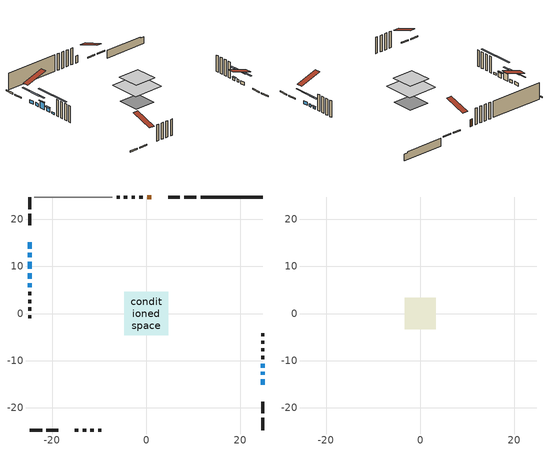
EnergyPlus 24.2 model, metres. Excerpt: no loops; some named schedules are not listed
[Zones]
conditioned space
 floor adiabatic (AdiabaticFloorConstruction): -4.63,-4.63 -4.63,4.63 4.63,4.63 4.63,-4.63 z2.93
 floor foundation (Slab1 construction): -3.18,-3.18 -3.18,3.18 3.18,3.18 3.18,-3.18 z-1.83
 wall outside (RimJoist1 construction): 10.65,24.79 8.04,24.79 / -24.79,-24.79 -22.17,-24.79 / -24.79,24.79 -24.79,22.17 / 24.79,-24.79 24.79,-22.17 z0.49:0.79
 wall outside (RimJoist2 construction): 7.11,24.79 4.63,24.79 / -21.24,-24.79 -18.77,-24.79 / -24.79,21.24 -24.79,18.77 / 24.79,-21.24 24.79,-18.77 z0.49:0.79
 wall outside (AdiabaticWallConstruction 1): 1.06,24.79 0.2,24.79 z0.49:2.52
 wall outside (AdiabaticWallConstruction): 24.79,-15.2 24.79,-13.98 / -24.79,15.2 -24.79,13.83 / -24.79,12.9 -24.79,11.98 z0.49:1.41; 24.79,-13.05 24.79,-12.44 z0.49:1.31; 24.79,-11.51 24.79,-10.7 z0.49:1.1; -24.79,11.06 -24.79,9.53 z0.49:2.52; -24.79,8.6 -24.79,7.38 z0.49:1.71; -24.79,6.46 -24.79,5.54 z0.49:1.05
 wall outside (Wall1 construction): -0.72,24.79 -1.49,24.79 / -15.2,-24.79 -14.43,-24.79 / -24.79,4.61 -24.79,3.84 / 24.79,-9.77 24.79,-9 z0.49:5.37
 wall outside (Wall2 construction): -2.42,24.79 -3.11,24.79 / -13.5,-24.79 -12.81,-24.79 / -24.79,2.91 -24.79,2.22 / 24.79,-8.07 24.79,-7.38 z0.49:5.37
 wall outside (Wall3 construction): -4.04,24.79 -4.74,24.79 / -11.88,-24.79 -11.18,-24.79 / -24.79,1.29 -24.79,0.59 / 24.79,-6.45 24.79,-5.75 z0.49:5.37
 wall outside (Wall4 construction): -5.67,24.79 -6.3,24.79 / -10.25,-24.79 -9.62,-24.79 / -24.79,-0.33 -24.79,-0.97 / 24.79,-4.82 24.79,-4.19 z0.49:5.37
 wall foundation (FoundationWall1 construction): 11.58,24.79,-1.83 11.58,24.79,0.49 23.46,24.79,0.49 23.46,24.79,0.1 24.79,24.79,0.1 24.79,24.79,-1.83
 wall adiabatic (Wall5 construction): -7.23,24.79 -23.86,24.79 z0.49:5.37
 window (WindowConstruction): 24.79,-15.2 24.79,-13.98 z0.49:1.4
 window (WindowConstruction 1): 24.79,-13.05 24.79,-12.44 z0.49:1.3
 window (WindowConstruction 2): -24.79,15.2 -24.79,13.83 z0.49:1.4
 window (WindowConstruction 3): -24.79,12.9 -24.79,11.98 z0.49:1.4
 window (WindowConstruction 4): 24.79,-11.51 24.79,-10.7 z0.49:1.1
 window (WindowConstruction 5): -24.79,11.06 -24.79,9.53 z0.49:2.52
 window (WindowConstruction 6): -24.79,8.6 -24.79,7.38 z0.49:1.71
 window (WindowConstruction 7): -24.79,6.45 -24.79,5.54 z0.49:1.05
 door (Door): 1.06,24.79 0.21,24.79 z0.49:2.52
 ceiling adiabatic (AdiabaticFloorConstruction): 4.63,-4.63 4.63,4.63 -4.63,4.63 -4.63,-4.63 z2.93
attic - vented
 floor to conditioned space (Floor1 construction Reversed): -3.33,-3.33 -3.33,3.33 3.33,3.33 3.33,-3.33 z5.37
 roof outside (Roof1 construction): 1.99,24.79,5.37 1.99,18.3,7.53 3.7,18.3,7.53 3.7,24.79,5.37; -16.13,-24.79,5.37 -16.13,-18.3,7.53 -17.84,-18.3,7.53 -17.84,-24.79,5.37; -24.79,16.13,5.37 -18.3,16.13,7.53 -18.3,17.84,7.53 -24.79,17.84,5.37; 24.79,-16.13,5.37 18.3,-16.13,7.53 18.3,-17.84,7.53 24.79,-17.84,5.37
shading: 24.79,-11.34 24.79,-17.84 25.2,-17.84 25.2,-11.34 z4.04; 24.79,-9.8 24.79,-15.69 25.2,-15.69 25.2,-9.8 z3.94; -24.79,11.19 -24.79,17.84 -25.2,17.84 -25.2,11.19 z4.04; -24.79,9.35 -24.79,15.54 -25.2,15.54 -25.2,9.35 z4.04; 24.79,-10.5 24.79,-11.71 25.2,-11.71 25.2,-10.5 z1.3; -24.79,9.33 -24.79,11.26 -25.2,11.26 -25.2,9.33 z2.72; -24.79,7.18 -24.79,8.8 -25.2,8.8 -25.2,7.18 z1.91; -24.79,0.46 -24.79,11.54 -25.2,11.54 -25.2,0.46 z6.13
[Building]
Building 1: Terrain=Suburbs
[Site:Location]
Erieau AUT_ON: Latitude {deg}=42.25; Longitude {deg}=-81.9; Time Zone {hr}=-5; Elevation {m}=178; Keep Site Location Information=Yes
[Site:GroundTemperature:Shallow]
5.2292, 3.30147, 3.1471, 4.0619, 7.73432, 11.3896, 14.5586, 16.5661, 16.7366, 15.1039, 12.0157, 8.47254
[Site:WaterMainsTemperature]
Calculation Method=Schedule; Temperature Schedule=mains temperature schedule
[Material] Roughness=Rough; Thermal Absorptance=0.9
Name | Thickness {m} | Conductivity {W/m-K} | Density {kg/m3} | Specific Heat {J/kg-K} | Solar Absorptance | Visible Absorptance
asphalt or fiberglass shingles | 0.00635 | 0.162714 | 1121.4 | 1465.45 | 0.95 | 0.95
ceiling loosefill ins | 0.254 | 0.0480833 | 16.02 | 1046.75 | 0.7 | 0.7
ceiling stud and cavity | 0.1397 | 0.13334 | 65.682 | 1177.47 | 0.7 | 0.7
concrete 4.0 in. | 0.1016 | 1.803125 | 2242.8 | 837.4 | 0.7 | 0.7
concrete 8.0 in. | 0.2032 | 1.803125 | 2242.8 | 837.4 | 0.7 | 0.7
door material | 0.04445 | 0.053851 | 512.64 | 1214.23 | 0.7 | 0.7
floor covering | 0.0127 | 0.0433444 | 54.468 | 1339.84 | 0.6 | 0.6
floor rigid ins; wall rigid ins | 0.512978 | 0.029427 | 32.04 | 1214.23 | 0.7 | 0.7
floor stud and cavity | 0.1397 | 1.75129 | 37.0049 | 1207.88 | 0.7 | 0.7
furniture material conditioned space 1 | 0.1524 | 0.115458 | 640.8 | 1214.23 | 0.6 | 0.6
gypsum board | 0.0127 | 0.160291 | 801 | 837.4 | 0.6 | 0.6
osb sheathing 0.5 in. | 0.0127 | 0.115458 | 512.64 | 1214.23 | 0.7 | 0.7
osb sheathing 0.5 in. 1 | 0.0127 | 0.115458 | 512.64 | 1214.23 | 0.84 | 0.84
osb sheathing 0.75 in. | 0.01905 | 0.115458 | 512.64 | 1214.23 | 0.7 | 0.7
osb sheathing 2.0 in. | 0.0508 | 0.115458 | 512.64 | 1214.23 | 0.7 | 0.7
rim joist stud and cavity | 0.0508 | 0.0453203 | 125.044 | 1163.47 | 0.6 | 0.6
rim joist stud and cavity 1 | 0.0508 | 0.648972 | 50.32683 | 1063.81 | 0.6 | 0.6
wall stud and cavity | 0.1397 | 0.0869938 | 139.0536 | 1170.24 | 0.7 | 0.7
wall stud and cavity 1 | 0.1397 | 0.08757 | 139.0536 | 1170.24 | 0.7 | 0.7
wall stud and cavity 2 | 0.1397 | 0.0901573 | 139.0536 | 1170.24 | 0.7 | 0.7
wall stud and cavity 3 | 0.1397 | 0.0910889 | 139.0536 | 1170.24 | 0.7 | 0.7
wall stud and cavity 4 | 0.1397 | 0.0789793 | 139.0536 | 1170.24 | 0.7 | 0.7
wall stud and cavity 5 | 0.0889 | 0.380278 | 52.3479 | 1209.89 | 0.7 | 0.7
wall stud and cavity 6 | 0.0889 | 0.391764 | 83.0341 | 1211.67 | 0.7 | 0.7
wood siding | 0.0254 | 0.102417 | 544.68 | 1172.36 | 0.84 | 0.84
wood siding 1; wood siding 2; wood siding 3 | 0.0254 | 0.102417 | 544.68 | 1172.36 | 0.7 | 0.7
[WindowMaterial:SimpleGlazingSystem]
Name | U-Factor {W/m2-K} | Solar Heat Gain Coefficient
WindowMaterial | 2.93609 | 0.65
WindowMaterial 1 | 2.983789 | 0.6
WindowMaterial 2 | 2.93155 | 0.66
WindowMaterial 3 | 2.95029 | 0.64
WindowMaterial 4 | 2.98606 | 0.58
WindowMaterial 5 | 2.92076 | 0.67
WindowMaterial 6 | 2.986628 | 0.6
[Construction]
AdiabaticFloorConstruction: floor stud and cavity, floor rigid ins, osb sheathing 0.75 in., floor covering
AdiabaticWallConstruction: wood siding 2, wall rigid ins, wall stud and cavity 5, gypsum board
AdiabaticWallConstruction 1: wood siding 3, wall rigid ins, wall stud and cavity 5, gypsum board
Door: door material
Floor1 construction Reversed: gypsum board, ceiling stud and cavity, ceiling loosefill ins
FoundationWall1 construction: concrete 8.0 in.
furniture construction conditioned space 1: furniture material conditioned space 1
PartitionWallConstruction: gypsum board, wall stud and cavity 6, gypsum board
RimJoist1 construction: wood siding 1, osb sheathing 2.0 in., rim joist stud and cavity
RimJoist2 construction: wood siding 1, rim joist stud and cavity 1
Roof1 construction: asphalt or fiberglass shingles
Slab1 construction: concrete 4.0 in.
Wall1 construction: wood siding, osb sheathing 0.5 in., wall stud and cavity, gypsum board
Wall2 construction: wood siding, osb sheathing 0.5 in., wall stud and cavity 1, gypsum board
Wall3 construction: wood siding, osb sheathing 0.5 in., wall stud and cavity 2, gypsum board
Wall4 construction: wood siding, osb sheathing 0.5 in., wall stud and cavity 3, gypsum board
Wall5 construction: osb sheathing 0.5 in. 1, wall stud and cavity 4, gypsum board
WindowConstruction: WindowMaterial
WindowConstruction 1; WindowConstruction 4: WindowMaterial 1
WindowConstruction 2: WindowMaterial 2
WindowConstruction 3: WindowMaterial 3
WindowConstruction 5: WindowMaterial 4
WindowConstruction 6: WindowMaterial 5
WindowConstruction 7: WindowMaterial 6
[Zone] Multiplier=1; Part of Total Floor Area=Yes
Name | Volume {m3}
attic - vented | 15.5559
conditioned space | 322.2
[Space]
Name | Zone | Volume {m3}
attic - vented 1 | attic - vented | 15.5559
conditioned space 1 | conditioned space | 322.2
[ZoneInfiltration:EffectiveLeakageArea]
infil attic - vented 1: Zone or Space=attic - vented 1; Schedule=Always On Discrete; Effective Air Leakage Area {cm2}=2127.84; Stack Coefficient=0.000150318; Wind Coefficient=8.28373e-06
[ZoneMixing]
whole house fan mix: Zone or Space=attic - vented; Schedule=Always On Continuous; Design Flow Rate Calculation Method=Flow/Zone; Design Flow Rate {m3/s}=0; Source Zone or Space=conditioned space
[SurfaceProperty:ExposedFoundationPerimeter]
Slab1: Exposed Perimeter Calculation Method=TotalExposedPerimeter; Total Exposed Perimeter {m}=13.207
[InternalMass] Zone or ZoneList=conditioned space; Space or SpaceList=conditioned space 1
Name | Construction | Surface Area {m2}
furniture mass conditioned space 1 | furniture construction conditioned space 1 | 50.4802
partition wall mass | PartitionWallConstruction | 126.2
[Lights]
interior lighting: Zone or ZoneList or Space or SpaceList=conditioned space 1; Schedule=interior lighting schedule; Design Level Calculation Method=LightingLevel; Lighting Level {W}=343.2; Return Air Fraction=0; Fraction Radiant=0.6; Fraction Visible=0.2; Fraction Replaceable=1
[People]
occupants: Zone or ZoneList or Space or SpaceList=conditioned space 1; Number of People Schedule=occupants schedule; Number of People Calculation Method=People; Number of People=3; Fraction Radiant=0.314171; Sensible Heat Fraction=0.56303; Activity Level Schedule=occupants activity schedule; Carbon Dioxide Generation Rate {m3/s-W}=0; Enable ASHRAE 55 Comfort Warnings=No; Mean Radiant Temperature Calculation Type=EnclosureAveraged
[ElectricEquipment] Zone or ZoneList or Space or SpaceList=conditioned space 1; Design Level Calculation Method=EquipmentLevel
Name | Schedule | Design Level {W} | Fraction Latent | Fraction Radiant | Fraction Lost
clothes dryer | clothes dryer schedule | 140.772 | 0.015 | 0.081 | 0.85
clothes washer | clothes washer schedule | 32.1985 | 0.03 | 0.162 | 0.7
cooking range | cooking range schedule | 208.969 | 0.08 | 0.432 | 0.2
dishwasher | dishwasher schedule | 66.8632 | 0.3 | 0.18 | 0.4
fridge | fridge schedule | 72.9452 | 0 | 0.6 | 0
mech vent bath fan 0 | mech vent bath fan 0 schedule | 43 | 0 | 0 | 1
mech vent house fan | mech vent house fan schedule | 0 | 0 | 0 | 1
mech vent house fan cfis | mech vent house fan cfis schedule | 0 | 0 | 0 | 0
mech vent range fan 0 | mech vent range fan 0 schedule | 43 | 0 | 0 | 1
misc plug loads | misc plug loads schedule | 494.7 | 0.045 | 0.513 | 0.1
whole house fan | Always On Discrete | 0 | 0 | 0 | 1
[OtherEquipment] Zone or ZoneList or Space or SpaceList=conditioned space 1; Design Level Calculation Method=EquipmentLevel
Name | Fuel Type | Schedule | Design Level {W} | Fraction Latent | Fraction Radiant | Fraction Lost
clothes dryer 1 | Electricity | clothes dryer schedule | 0 | 0.015 | 0.081 | 0.85
cooking range 1 | Electricity | cooking range schedule | 0 | 0.08 | 0.432 | 0.2
general water use latent | None | general water use schedule | 59.3978 | 1 | 0 | 0
general water use sensible | None | general water use schedule | -58.539 | 0 | 0.6 | 0
mech vent house fan latent load | None | Always On Discrete | 0 | 1 | 0 | 0
mech vent house fan sensible load | None | Always On Discrete | 0 | 0 | 0 | 0
water heater energy adjustment1 | NaturalGas | Always On Discrete | 0.01 | 0 | 0 | 1
[ZoneInfiltration:DesignFlowRate] Zone or ZoneList or Space or SpaceList=conditioned space 1; Schedule=Always On Discrete; Design Flow Rate Calculation Method=Flow/Zone; Design Flow Rate {m3/s}=0
infil flow; natural vent flow; whole house fan flow
[AvailabilityManager:Scheduled]
central ac and furnace airloop Availability Manager: Schedule=Always On Discrete
[Foundation:Kiva]
Foundation Kiva 1: Initial Indoor Air Temperature {C}=18; Wall Height Above Grade {m}=0.489996; Wall Depth Below Slab {m}=0.2032
[Foundation:Kiva:Settings]
Soil Conductivity {W/m-K}=0.849921; Soil Density {kg/m3}=1842.3; Soil Specific Heat {J/kg-K}=418.7; Ground Solar Absorptivity=0.9; Ground Thermal Absorptivity=0.9; Ground Surface Roughness {m}=0.03; Far-Field Width {m}=40; Deep-Ground Boundary Condition=ZeroFlux; Deep-Ground Depth {m}=40; Minimum Cell Dimension {m}=0.2; Maximum Cell Growth Coefficient=3; Simulation Timestep=Timestep
[Exterior:Lights]
exterior lighting: Schedule=exterior lighting schedule; Design Level {W}=75.6
[EnergyManagementSystem:GlobalVariable]
central_ac_and_furnace_airloop_Fan_RTF
infil_program_Qfan
infil_program_Qinf
natural_vent_program_Qnv
natural_vent_program_Qwhf
[EnergyManagementSystem:Sensor]
Name | Output:Variable or Output:Meter Index Key | Output:Variable or Output:Meter
airflow_gain | infil flow | Infiltration Sensible Heat Gain Energy
airflow_gain_1 | natural vent flow | Infiltration Sensible Heat Gain Energy
airflow_gain_2 | whole house fan flow | Infiltration Sensible Heat Gain Energy
airflow_loss | infil flow | Infiltration Sensible Heat Loss Energy
airflow_loss_1 | natural vent flow | Infiltration Sensible Heat Loss Energy
airflow_loss_2 | whole house fan flow | Infiltration Sensible Heat Loss Energy
clg_load_cond |  | Cooling:EnergyTransfer:Zone:CONDITIONED SPACE
clg_sp_s; clg_sp_s_1 | cooling setpoint | Schedule Value
clothes_dryer_exhaust_0_sch_s | clothes dryer exhaust 0 schedule | Schedule Value
cool_season | cooling season schedule | Schedule Value
htg_load_cond |  | Heating:EnergyTransfer:Zone:CONDITIONED SPACE
htg_sp_s; htg_sp_s_1 | heating setpoint | Schedule Value
ig_ee_conv | clothes dryer | Electric Equipment Convective Heating Energy
ig_ee_conv_2 | cooking range | Electric Equipment Convective Heating Energy
ig_ee_conv_4 | fridge | Electric Equipment Convective Heating Energy
ig_ee_conv_5 | misc plug loads | Electric Equipment Convective Heating Energy
ig_ee_conv_6 | whole house fan | Electric Equipment Convective Heating Energy
ig_ee_rad | clothes dryer | Electric Equipment Radiant Heating Energy
ig_ee_rad_2 | cooking range | Electric Equipment Radiant Heating Energy
ig_ee_rad_4 | fridge | Electric Equipment Radiant Heating Energy
ig_ee_rad_5 | misc plug loads | Electric Equipment Radiant Heating Energy
ig_ee_rad_6 | whole house fan | Electric Equipment Radiant Heating Energy
ig_lgt_conv | interior lighting | Lights Convective Heating Energy
ig_lgt_rad | interior lighting | Lights Radiant Heating Energy
ig_lgt_vis | interior lighting | Lights Visible Radiation Heating Energy
ig_oe_conv | clothes dryer 1 | Other Equipment Convective Heating Energy
ig_oe_conv_1 | cooking range 1 | Other Equipment Convective Heating Energy
ig_oe_conv_2 | general water use latent | Other Equipment Convective Heating Energy
ig_oe_conv_3 | general water use sensible | Other Equipment Convective Heating Energy
ig_oe_conv_4 | water heater energy adjustment1 | Other Equipment Convective Heating Energy
ig_oe_rad | clothes dryer 1 | Other Equipment Radiant Heating Energy
ig_oe_rad_1 | cooking range 1 | Other Equipment Radiant Heating Energy
ig_oe_rad_2 | general water use latent | Other Equipment Radiant Heating Energy
ig_oe_rad_3 | general water use sensible | Other Equipment Radiant Heating Energy
ig_oe_rad_4 | water heater energy adjustment1 | Other Equipment Radiant Heating Energy
ig_ppl_conv | occupants | People Convective Heating Energy
ig_ppl_rad | occupants | People Radiant Heating Energy
im_conv | furniture mass conditioned space 1 | Surface Inside Face Convection Heat Gain Energy
im_conv_1 | partition wall mass | Surface Inside Face Convection Heat Gain Energy
im_ig | furniture mass conditioned space 1 | Surface Inside Face Internal Gains Radiation Heat Gain Energy
im_ig_1 | partition wall mass | Surface Inside Face Internal Gains Radiation Heat Gain Energy
im_lgt | furniture mass conditioned space 1 | Surface Inside Face Lights Radiation Heat Gain Energy
im_lgt_1 | partition wall mass | Surface Inside Face Lights Radiation Heat Gain Energy
im_sol | furniture mass conditioned space 1 | Surface Inside Face Solar Radiation Heat Gain Energy
im_sol_1 | partition wall mass | Surface Inside Face Solar Radiation Heat Gain Energy
im_surf | furniture mass conditioned space 1 | Surface Inside Face Net Surface Thermal Radiation Heat Gain Energy
im_surf_1 | partition wall mass | Surface Inside Face Net Surface Thermal Radiation Heat Gain Energy
mech_vent_bath_fan_0_sch_s | mech vent bath fan 0 schedule | Schedule Value
mech_vent_range_fan_0_sch_s | mech vent range fan 0 schedule | Schedule Value
mv_conv | mech vent bath fan 0 | Electric Equipment Convective Heating Energy
mv_conv_1 | mech vent house fan | Electric Equipment Convective Heating Energy
mv_conv_2 | mech vent house fan cfis | Electric Equipment Convective Heating Energy
mv_conv_3 | mech vent range fan 0 | Electric Equipment Convective Heating Energy
mv_conv_4 | mech vent house fan latent load | Other Equipment Convective Heating Energy
mv_conv_5 | mech vent house fan sensible load | Other Equipment Convective Heating Energy
mv_rad | mech vent bath fan 0 | Electric Equipment Radiant Heating Energy
mv_rad_1 | mech vent house fan | Electric Equipment Radiant Heating Energy
mv_rad_2 | mech vent house fan cfis | Electric Equipment Radiant Heating Energy
mv_rad_3 | mech vent range fan 0 | Electric Equipment Radiant Heating Energy
mv_rad_4 | mech vent house fan latent load | Other Equipment Radiant Heating Energy
mv_rad_5 | mech vent house fan sensible load | Other Equipment Radiant Heating Energy
natural_vent_s | natural vent schedule | Schedule Value
out_pb_s |  | Site Outdoor Air Barometric Pressure
out_wt_s |  | Site Outdoor Air Humidity Ratio
site_vw_s |  | Site Wind Speed
ss_back_out | Window1 | Surface Window Shortwave from Zone Back Out Window Heat Transfer Rate
ss_back_out_1 | Window2 | Surface Window Shortwave from Zone Back Out Window Heat Transfer Rate
ss_back_out_2 | Window3 | Surface Window Shortwave from Zone Back Out Window Heat Transfer Rate
ss_back_out_3 | Window4 | Surface Window Shortwave from Zone Back Out Window Heat Transfer Rate
ss_back_out_4 | Window5 | Surface Window Shortwave from Zone Back Out Window Heat Transfer Rate
ss_back_out_5 | Window6 | Surface Window Shortwave from Zone Back Out Window Heat Transfer Rate
ss_back_out_6 | Window7 | Surface Window Shortwave from Zone Back Out Window Heat Transfer Rate
ss_back_out_7 | Window8 | Surface Window Shortwave from Zone Back Out Window Heat Transfer Rate
ss_conv | Door1 | Surface Inside Face Convection Heat Gain Energy
ss_conv_1 | Window1 | Surface Inside Face Convection Heat Gain Energy
ss_conv_2 | Window2 | Surface Inside Face Convection Heat Gain Energy
ss_conv_3 | Window3 | Surface Inside Face Convection Heat Gain Energy
ss_conv_4 | Window4 | Surface Inside Face Convection Heat Gain Energy
ss_conv_5 | Window5 | Surface Inside Face Convection Heat Gain Energy
ss_conv_6 | Window6 | Surface Inside Face Convection Heat Gain Energy
ss_conv_7 | Window7 | Surface Inside Face Convection Heat Gain Energy
ss_conv_8 | Window8 | Surface Inside Face Convection Heat Gain Energy
ss_ig | Door1 | Surface Inside Face Internal Gains Radiation Heat Gain Energy
ss_ig_1 | Window1 | Surface Inside Face Internal Gains Radiation Heat Gain Energy
ss_ig_2 | Window2 | Surface Inside Face Internal Gains Radiation Heat Gain Energy
ss_ig_3 | Window3 | Surface Inside Face Internal Gains Radiation Heat Gain Energy
ss_ig_4 | Window4 | Surface Inside Face Internal Gains Radiation Heat Gain Energy
ss_ig_5 | Window5 | Surface Inside Face Internal Gains Radiation Heat Gain Energy
ss_ig_6 | Window6 | Surface Inside Face Internal Gains Radiation Heat Gain Energy
ss_ig_7 | Window7 | Surface Inside Face Internal Gains Radiation Heat Gain Energy
ss_ig_8 | Window8 | Surface Inside Face Internal Gains Radiation Heat Gain Energy
ss_lgt | Door1 | Surface Inside Face Lights Radiation Heat Gain Energy
ss_sol | Door1 | Surface Inside Face Solar Radiation Heat Gain Energy
ss_surf | Door1 | Surface Inside Face Net Surface Thermal Radiation Heat Gain Energy
ss_surf_1 | Window1 | Surface Inside Face Net Surface Thermal Radiation Heat Gain Energy
ss_surf_2 | Window2 | Surface Inside Face Net Surface Thermal Radiation Heat Gain Energy
ss_surf_3 | Window3 | Surface Inside Face Net Surface Thermal Radiation Heat Gain Energy
ss_surf_4 | Window4 | Surface Inside Face Net Surface Thermal Radiation Heat Gain Energy
ss_surf_5 | Window5 | Surface Inside Face Net Surface Thermal Radiation Heat Gain Energy
ss_surf_6 | Window6 | Surface Inside Face Net Surface Thermal Radiation Heat Gain Energy
ss_surf_7 | Window7 | Surface Inside Face Net Surface Thermal Radiation Heat Gain Energy
ss_surf_8 | Window8 | Surface Inside Face Net Surface Thermal Radiation Heat Gain Energy
ss_trans_in | Window1 | Surface Window Transmitted Solar Radiation Rate
ss_trans_in_1 | Window2 | Surface Window Transmitted Solar Radiation Rate
ss_trans_in_2 | Window3 | Surface Window Transmitted Solar Radiation Rate
ss_trans_in_3 | Window4 | Surface Window Transmitted Solar Radiation Rate
ss_trans_in_4 | Window5 | Surface Window Transmitted Solar Radiation Rate
ss_trans_in_5 | Window6 | Surface Window Transmitted Solar Radiation Rate
ss_trans_in_6 | Window7 | Surface Window Transmitted Solar Radiation Rate
ss_trans_in_7 | Window8 | Surface Window Transmitted Solar Radiation Rate
ss_trans_out | Window1 | Surface Inside Face Initial Transmitted Diffuse Transmitted Out Window Solar Radiation Rate
ss_trans_out_1 | Window2 | Surface Inside Face Initial Transmitted Diffuse Transmitted Out Window Solar Radiation Rate
ss_trans_out_2 | Window3 | Surface Inside Face Initial Transmitted Diffuse Transmitted Out Window Solar Radiation Rate
ss_trans_out_3 | Window4 | Surface Inside Face Initial Transmitted Diffuse Transmitted Out Window Solar Radiation Rate
ss_trans_out_4 | Window5 | Surface Inside Face Initial Transmitted Diffuse Transmitted Out Window Solar Radiation Rate
ss_trans_out_5 | Window6 | Surface Inside Face Initial Transmitted Diffuse Transmitted Out Window Solar Radiation Rate
ss_trans_out_6 | Window7 | Surface Inside Face Initial Transmitted Diffuse Transmitted Out Window Solar Radiation Rate
ss_trans_out_7 | Window8 | Surface Inside Face Initial Transmitted Diffuse Transmitted Out Window Solar Radiation Rate
s_conv | Floor1 | Surface Inside Face Convection Heat Gain Energy
s_conv_1 | FoundationWall1 | Surface Inside Face Convection Heat Gain Energy
s_conv_10 | RimJoist2:270 | Surface Inside Face Convection Heat Gain Energy
s_conv_11 | RimJoist2:90 | Surface Inside Face Convection Heat Gain Energy
s_conv_12 | Slab1 | Surface Inside Face Convection Heat Gain Energy
s_conv_13 | Wall1:0 | Surface Inside Face Convection Heat Gain Energy
s_conv_14 | Wall1:180 | Surface Inside Face Convection Heat Gain Energy
s_conv_15 | Wall1:270 | Surface Inside Face Convection Heat Gain Energy
s_conv_16 | Wall1:90 | Surface Inside Face Convection Heat Gain Energy
s_conv_17 | Wall2:0 | Surface Inside Face Convection Heat Gain Energy
s_conv_18 | Wall2:180 | Surface Inside Face Convection Heat Gain Energy
s_conv_19 | Wall2:270 | Surface Inside Face Convection Heat Gain Energy
s_conv_2 | inferred conditioned ceiling | Surface Inside Face Convection Heat Gain Energy
s_conv_20 | Wall2:90 | Surface Inside Face Convection Heat Gain Energy
s_conv_21 | Wall3:0 | Surface Inside Face Convection Heat Gain Energy
s_conv_22 | Wall3:180 | Surface Inside Face Convection Heat Gain Energy
s_conv_23 | Wall3:270 | Surface Inside Face Convection Heat Gain Energy
s_conv_24 | Wall3:90 | Surface Inside Face Convection Heat Gain Energy
s_conv_25 | Wall4:0 | Surface Inside Face Convection Heat Gain Energy
s_conv_26 | Wall4:180 | Surface Inside Face Convection Heat Gain Energy
s_conv_27 | Wall4:270 | Surface Inside Face Convection Heat Gain Energy
s_conv_28 | Wall4:90 | Surface Inside Face Convection Heat Gain Energy
s_conv_29 | Wall5 | Surface Inside Face Convection Heat Gain Energy
s_conv_3 | inferred conditioned floor | Surface Inside Face Convection Heat Gain Energy
s_conv_4 | RimJoist1:0 | Surface Inside Face Convection Heat Gain Energy
s_conv_5 | RimJoist1:180 | Surface Inside Face Convection Heat Gain Energy
s_conv_6 | RimJoist1:270 | Surface Inside Face Convection Heat Gain Energy
s_conv_7 | RimJoist1:90 | Surface Inside Face Convection Heat Gain Energy
s_conv_8 | RimJoist2:0 | Surface Inside Face Convection Heat Gain Energy
s_conv_9 | RimJoist2:180 | Surface Inside Face Convection Heat Gain Energy
s_ig | Floor1 | Surface Inside Face Internal Gains Radiation Heat Gain Energy
s_ig_1 | FoundationWall1 | Surface Inside Face Internal Gains Radiation Heat Gain Energy
s_ig_10 | RimJoist2:270 | Surface Inside Face Internal Gains Radiation Heat Gain Energy
s_ig_11 | RimJoist2:90 | Surface Inside Face Internal Gains Radiation Heat Gain Energy
s_ig_12 | Slab1 | Surface Inside Face Internal Gains Radiation Heat Gain Energy
s_ig_13 | Wall1:0 | Surface Inside Face Internal Gains Radiation Heat Gain Energy
s_ig_14 | Wall1:180 | Surface Inside Face Internal Gains Radiation Heat Gain Energy
s_ig_15 | Wall1:270 | Surface Inside Face Internal Gains Radiation Heat Gain Energy
s_ig_16 | Wall1:90 | Surface Inside Face Internal Gains Radiation Heat Gain Energy
s_ig_17 | Wall2:0 | Surface Inside Face Internal Gains Radiation Heat Gain Energy
s_ig_18 | Wall2:180 | Surface Inside Face Internal Gains Radiation Heat Gain Energy
s_ig_19 | Wall2:270 | Surface Inside Face Internal Gains Radiation Heat Gain Energy
s_ig_2 | inferred conditioned ceiling | Surface Inside Face Internal Gains Radiation Heat Gain Energy
s_ig_20 | Wall2:90 | Surface Inside Face Internal Gains Radiation Heat Gain Energy
s_ig_21 | Wall3:0 | Surface Inside Face Internal Gains Radiation Heat Gain Energy
s_ig_22 | Wall3:180 | Surface Inside Face Internal Gains Radiation Heat Gain Energy
s_ig_23 | Wall3:270 | Surface Inside Face Internal Gains Radiation Heat Gain Energy
s_ig_24 | Wall3:90 | Surface Inside Face Internal Gains Radiation Heat Gain Energy
